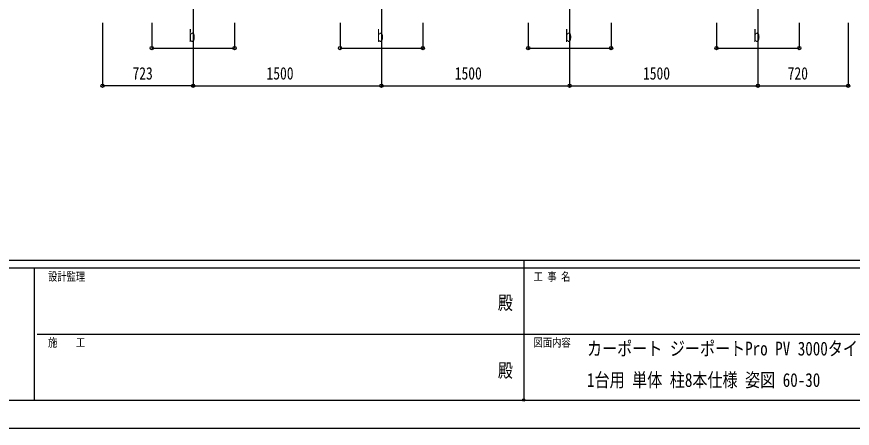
# Model space of a CAD drawing. Units: millimetres, scale not verified. Extents: x -12615 to 12615, y -8910 to 8910.
# Drawn here: x -4055 to 2603, y -8910 to -5632 of the extents above; entities that cross this region are included whole.
import ezdxf
from ezdxf.enums import TextEntityAlignment as Align

# ---------------------------------------------------------------- set-up
doc = ezdxf.new("R2010")
doc.units = ezdxf.units.MM
doc.header["$LTSCALE"] = 40
doc.header["$PDMODE"] = 32
doc.header["$PDSIZE"] = 20
for name, color, linetype in [('0-2_USER1', 3, 'Continuous'), ('0-3_YKK_12', 2, 'Continuous'), ('0-6_YKK_D', 6, 'Continuous'), ('0-7_YKK_ZWAK', 7, 'Continuous')]:
    doc.layers.add(name, color=color, linetype=linetype)
doc.styles.add('ＭＳ ゴシック', font='')
doc.styles.get('ＭＳ ゴシック').set_extended_font_data('MS Gothic')

msp = doc.modelspace()

# ---------------------------------------------------------------- linework, layer by layer
at = {"layer": '0-3_YKK_12'}
for p, q in [((-2648.76, -5332.18), (-2648.76, -5832.18)), ((-1148.76, -5332.18), (-1148.76, -5832.18)), ((351.24, -5332.18), (351.24, -5832.18)), ((1851.24, -5332.18), (1851.24, -5832.18))]:
    msp.add_line(p, q, dxfattribs=at)
at = {"layer": '0-6_YKK_D'}
for p, q in [((-3371.36, -5682.18), (-3371.36, -6183.18)), ((-2978.76, -5682.18), (-2978.76, -5883.18)), ((-2648.76, -5682.18), (-2648.76, -6183.18)), ((-2648.76, -5682.18), (-2648.76, -6183.18)), ((-2318.76, -5682.18), (-2318.76, -5883.18)), ((-1478.76, -5682.18), (-1478.76, -5883.18)), ((-1148.76, -5682.18), (-1148.76, -6183.18)), ((-1148.76, -5682.18), (-1148.76, -6183.18)), ((-818.76, -5682.18), (-818.76, -5883.18)), ((21.24, -5682.18), (21.24, -5883.18)), ((351.24, -5682.18), (351.24, -6183.18)), ((351.24, -5682.18), (351.24, -6183.18)), ((681.24, -5682.18), (681.24, -5883.18)), ((1521.24, -5682.18), (1521.24, -5883.18)), ((1851.24, -5682.18), (1851.24, -6183.18)), ((1851.24, -5682.18), (1851.24, -6183.18)), ((2181.24, -5682.18), (2181.24, -5883.18)), ((2570.75, -5682.18), (2570.75, -6183.18)), ((-2978.76, -5882.18), (-2318.76, -5882.18)), ((-1478.76, -5882.18), (-818.76, -5882.18)), ((21.24, -5882.18), (681.24, -5882.18)), ((1521.24, -5882.18), (2181.24, -5882.18)), ((-2648.76, -6182.18), (-3371.36, -6182.18)), ((-2648.76, -6182.18), (-1148.76, -6182.18)), ((-1148.76, -6182.18), (351.24, -6182.18)), ((351.24, -6182.18), (1851.24, -6182.18)), ((1851.24, -6182.18), (2570.75, -6182.18))]:
    msp.add_line(p, q, dxfattribs=at)
for centre in [(-2978.76, -5882.18), (-2318.76, -5882.18), (-1478.76, -5882.18), (-818.76, -5882.18), (21.24, -5882.18), (681.24, -5882.18), (1521.24, -5882.18), (2181.24, -5882.18), (-3371.36, -6182.18), (-2648.76, -6182.18), (-2648.76, -6182.18), (-1148.76, -6182.18), (-1148.76, -6182.18), (351.24, -6182.18), (351.24, -6182.18), (1851.24, -6182.18), (1851.24, -6182.18), (2570.75, -6182.18)]:
    msp.add_circle(centre, 12.75, dxfattribs=at)
at = {"layer": '0-7_YKK_ZWAK'}
for p, q in [((11685.06, -7575), (-11714.94, -7575)), ((-14.94, -7575), (-14.94, -8685)), ((-3914.94, -7635), (-11714.94, -7635)), ((-3914.94, -7635), (-3914.94, -8685)), ((-14.94, -7635), (-3914.94, -7635)), ((3885.06, -7635), (-14.94, -7635)), ((-3892.44, -8160), (-14.94, -8160)), ((-14.94, -8160), (3885.06, -8160)), ((-11714.94, -8685), (-3914.94, -8685)), ((-3914.94, -8685), (-14.94, -8685)), ((-14.94, -8685), (3885.06, -8685))]:
    msp.add_line(p, q, dxfattribs=at)
msp.add_lwpolyline([(-12615, -8910), (12615, -8910), (12615, 8910), (-12615, 8910)], close=True, dxfattribs=at)
msp.add_point((-14.94, -8685), dxfattribs=at)

# ---------------------------------------------------------------- texts
at = {"layer": '0-2_USER1', "style": 'ＭＳ ゴシック', "width": 0.8}
for s, p in [('カーポート ジーポートPro PV 3000タイプ', (489.47, -8363.23)), ('1台用 単体 柱8本仕様 姿図 60-30', (489.47, -8613.23))]:
    msp.add_text(s, height=110, dxfattribs=at).set_placement(p, align=Align.BOTTOM_LEFT)
at = {"layer": '0-6_YKK_D', "style": 'ＭＳ ゴシック', "width": 0.8}
for s, p in [('b', (-2684.76, -5862.18)), ('b', (-1184.76, -5862.18)), ('b', (315.24, -5862.18)), ('b', (1815.24, -5862.18)), ('723', (-3132.46, -6162.18)), ('1500', (-2064.36, -6162.18)), ('1500', (-564.36, -6162.18)), ('1500', (935.64, -6162.18)), ('720', (2088.6, -6162.18))]:
    msp.add_text(s, height=98.97, dxfattribs=at).set_placement(p, align=Align.BOTTOM_LEFT)
at = {"layer": '0-7_YKK_ZWAK', "style": 'ＭＳ ゴシック', "width": 0.8}
for s, height, p in [('設計監理', 65.98, (-3804.94, -7755)), ('工 事 名', 65.98, (63.81, -7755)), ('殿', 110, (-221, -7997.5)), ('施\u3000\u3000工', 65.98, (-3804.94, -8280)), ('図面内容', 65.98, (63.81, -8280)), ('殿', 110, (-221, -8537.5))]:
    msp.add_text(s, height=height, dxfattribs=at).set_placement(p, align=Align.BOTTOM_LEFT)

doc.saveas('drawing.dxf')
